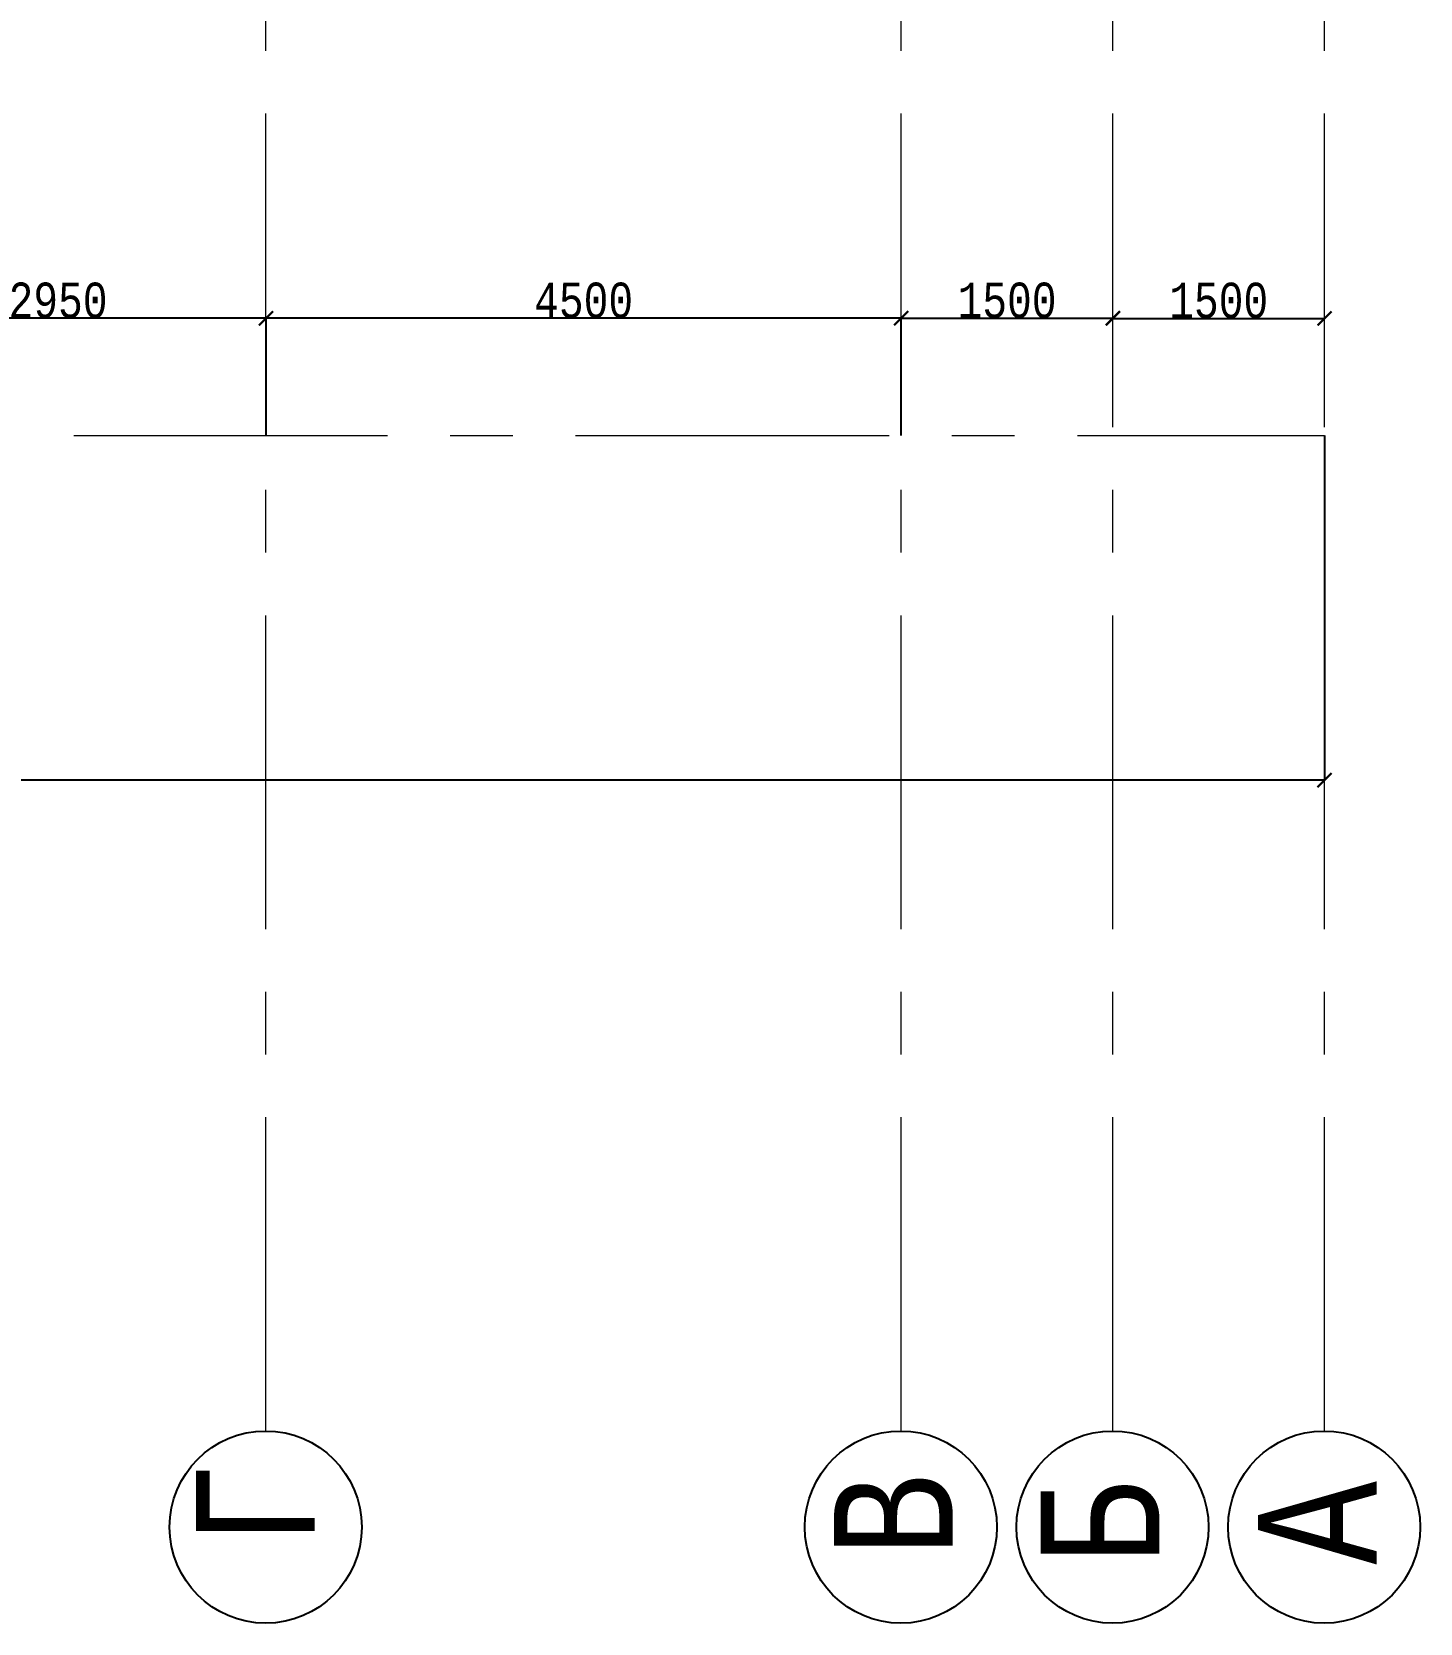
# Model space of a CAD drawing. Header units: millimetres. Extents: x -689206 to 4969298, y -1019800 to 703299.
# Drawn here: x -150911 to -141071, y -492930 to -481656 of the extents above; entities that cross this region are included whole.
import ezdxf

# ---------------------------------------------------------------- set-up
doc = ezdxf.new("R2010")
doc.units = ezdxf.units.MM
doc.linetypes.add('осеваяX2', pattern=[101.6, 63.5, -12.7, 12.7, -12.7])
doc.layers.add('РАЗМЕРЫ', color=7, linetype='Continuous', lineweight=9)
doc.layers.add('стены', color=7, linetype='Continuous', lineweight=20)
doc.layers.add('сетка', color=104, linetype='Continuous')
doc.styles.add('Аннотативный', font='isocteur.ttf', dxfattribs={"width": 0.7, "height": 250})
doc.dimstyles.new('Аннотативный', dxfattribs={"dimscale": 0, "dimtxt": 250, "dimasz": 100, "dimexe": 1.25, "dimexo": 0.625, "dimtad": 1, "dimdec": 0, "dimtxsty": 'Аннотативный', "dimblk": 'ARCHTICK', "dimcen": 2.5, "dimadec": 0, "dimazin": 0, "dimtfac": 1, "dimtdec": 0, "dimtmove": 0, "dimatfit": 3, "dimfxl": 1, "dimarcsym": 0})

# ---------------------------------------------------------------- blocks, each defined once
blk = doc.blocks.new('_ArchTick')
at = {"color": 0, "linetype": 'ByBlock', "const_width": 0.15}
blk.add_lwpolyline([(-0.5, -0.5), (0.5, 0.5)], dxfattribs=at)
blk = doc.blocks.new('*D3215')
at = {"layer": 'Defpoints', "color": 0, "lineweight": 30, "ltscale": 35, "transparency": 16777216}
for p in [(-152199, -483685), (-152199, -484516), (-149251, -484516)]:
    blk.add_point(p, dxfattribs=at)
at = {"layer": 'РАЗМЕРЫ', "color": 0, "lineweight": -2, "ltscale": 35, "transparency": 16777216}
for p, q in [((-152199, -484515), (-152199, -483683)), ((-149251, -483685), (-152199, -483685)), ((-149251, -484515), (-149251, -483683))]:
    blk.add_line(p, q, dxfattribs=at)
at = {"layer": 'РАЗМЕРЫ', "color": 0, "lineweight": -2, "ltscale": 35, "transparency": 16777216, "xscale": 100, "yscale": 100, "zscale": 100, "rotation": 180}
blk.add_blockref('_ArchTick', (-152199, -483685), dxfattribs=at)
at = {"layer": 'РАЗМЕРЫ', "color": 0, "lineweight": -2, "ltscale": 35, "transparency": 16777216, "xscale": 100, "yscale": 100, "zscale": 100}
blk.add_blockref('_ArchTick', (-149251, -483685), dxfattribs=at)
at = {"layer": 'РАЗМЕРЫ', "color": 0, "lineweight": 5, "ltscale": 35, "transparency": 16777216, "insert": (-150725, -483559), "char_height": 250, "attachment_point": 5, "style": 'Аннотативный'}
blk.add_mtext('2950', dxfattribs=at)
blk = doc.blocks.new('*D3220')
at = {"layer": 'Defpoints', "color": 0, "lineweight": 30, "ltscale": 35, "transparency": 16777216}
for p in [(-149251, -483685), (-149251, -484516), (-144749, -484516)]:
    blk.add_point(p, dxfattribs=at)
at = {"layer": 'РАЗМЕРЫ', "color": 0, "lineweight": -2, "ltscale": 35, "transparency": 16777216}
for p, q in [((-149251, -484515), (-149251, -483683)), ((-144749, -483685), (-149251, -483685)), ((-144749, -484515), (-144749, -483683))]:
    blk.add_line(p, q, dxfattribs=at)
at = {"layer": 'РАЗМЕРЫ', "color": 0, "lineweight": -2, "ltscale": 35, "transparency": 16777216, "xscale": 100, "yscale": 100, "zscale": 100, "rotation": 180}
blk.add_blockref('_ArchTick', (-149251, -483685), dxfattribs=at)
at = {"layer": 'РАЗМЕРЫ', "color": 0, "lineweight": -2, "ltscale": 35, "transparency": 16777216, "xscale": 100, "yscale": 100, "zscale": 100}
blk.add_blockref('_ArchTick', (-144749, -483685), dxfattribs=at)
at = {"layer": 'РАЗМЕРЫ', "color": 0, "lineweight": 5, "ltscale": 35, "transparency": 16777216, "insert": (-147000, -483559), "char_height": 250, "attachment_point": 5, "style": 'Аннотативный'}
blk.add_mtext('4500', dxfattribs=at)
blk = doc.blocks.new('*D3221')
at = {"layer": 'Defpoints', "color": 0, "lineweight": 30, "ltscale": 35, "transparency": 16777216}
for p in [(-144749, -483685), (-143249, -483685), (-143249, -483685)]:
    blk.add_point(p, dxfattribs=at)
at = {"layer": 'РАЗМЕРЫ', "color": 0, "lineweight": -2, "ltscale": 35, "transparency": 16777216}
for p, q in [((-144749, -483684), (-144749, -483683)), ((-144749, -483685), (-143249, -483685)), ((-143249, -483684), (-143249, -483683))]:
    blk.add_line(p, q, dxfattribs=at)
at = {"layer": 'РАЗМЕРЫ', "color": 0, "lineweight": -2, "ltscale": 35, "transparency": 16777216, "xscale": 100, "yscale": 100, "zscale": 100, "rotation": 180}
blk.add_blockref('_ArchTick', (-144749, -483685), dxfattribs=at)
at = {"layer": 'РАЗМЕРЫ', "color": 0, "lineweight": -2, "ltscale": 35, "transparency": 16777216, "xscale": 100, "yscale": 100, "zscale": 100}
blk.add_blockref('_ArchTick', (-143249, -483685), dxfattribs=at)
at = {"layer": 'РАЗМЕРЫ', "color": 0, "lineweight": 5, "ltscale": 35, "transparency": 16777216, "insert": (-143999, -483559), "char_height": 250, "attachment_point": 5, "style": 'Аннотативный'}
blk.add_mtext('1500', dxfattribs=at)
blk = doc.blocks.new('*D3222')
at = {"layer": 'Defpoints', "color": 0, "lineweight": 30, "ltscale": 35, "transparency": 16777216}
for p in [(-143249, -483686), (-141749, -483686), (-141749, -483686)]:
    blk.add_point(p, dxfattribs=at)
at = {"layer": 'РАЗМЕРЫ', "color": 0, "lineweight": -2, "ltscale": 35, "transparency": 16777216}
for p, q in [((-143249, -483686), (-143249, -483687)), ((-143249, -483686), (-141749, -483686)), ((-141749, -483686), (-141749, -483687))]:
    blk.add_line(p, q, dxfattribs=at)
at = {"layer": 'РАЗМЕРЫ', "color": 0, "lineweight": -2, "ltscale": 35, "transparency": 16777216, "xscale": 100, "yscale": 100, "zscale": 100, "rotation": 180}
blk.add_blockref('_ArchTick', (-143249, -483686), dxfattribs=at)
at = {"layer": 'РАЗМЕРЫ', "color": 0, "lineweight": -2, "ltscale": 35, "transparency": 16777216, "xscale": 100, "yscale": 100, "zscale": 100}
blk.add_blockref('_ArchTick', (-141749, -483686), dxfattribs=at)
at = {"layer": 'РАЗМЕРЫ', "color": 0, "lineweight": 5, "ltscale": 35, "transparency": 16777216, "insert": (-142499, -483560), "char_height": 250, "attachment_point": 5, "style": 'Аннотативный'}
blk.add_mtext('1500', dxfattribs=at)
blk = doc.blocks.new('*D3219')
at = {"layer": 'Defpoints', "color": 0, "lineweight": 13, "ltscale": 35, "transparency": 16777216}
for p in [(-179453, -484516), (-141749, -484516), (-179453, -486958)]:
    blk.add_point(p, dxfattribs=at)
at = {"layer": 'РАЗМЕРЫ', "color": 0, "lineweight": -2, "ltscale": 35, "transparency": 16777216}
for p, q in [((-179453, -484516), (-179453, -486960)), ((-141749, -484516), (-141749, -486960)), ((-141749, -486958), (-179453, -486958))]:
    blk.add_line(p, q, dxfattribs=at)
at = {"layer": 'РАЗМЕРЫ', "color": 0, "lineweight": -2, "ltscale": 35, "transparency": 16777216, "xscale": 100, "yscale": 100, "zscale": 100, "rotation": 180}
blk.add_blockref('_ArchTick', (-179453, -486958), dxfattribs=at)
at = {"layer": 'РАЗМЕРЫ', "color": 0, "lineweight": -2, "ltscale": 35, "transparency": 16777216, "xscale": 100, "yscale": 100, "zscale": 100}
blk.add_blockref('_ArchTick', (-141749, -486958), dxfattribs=at)
at = {"layer": 'РАЗМЕРЫ', "color": 0, "lineweight": 5, "ltscale": 35, "transparency": 16777216, "insert": (-160601, -486833), "char_height": 250, "attachment_point": 5, "style": 'Аннотативный'}
blk.add_mtext('37700', dxfattribs=at)

msp = doc.modelspace()

# ---------------------------------------------------------------- linework, layer by layer
at = {"layer": 'сетка', "color": 0}
for centre in [(-149253.6, -492249), (-144751.6, -492249), (-143251.6, -492249), (-141751.6, -492249)]:
    msp.add_circle(centre, 680.7, dxfattribs=at)
at = {"layer": 'стены', "linetype": 'осеваяX2', "lineweight": 5, "ltscale": 35}
for p, q in [((-149251.4, -491568.3), (-149251.4, -424515.6)), ((-144749.4, -491568.3), (-144749.4, -424515.6)), ((-143249.4, -491568.3), (-143249.4, -424515.6)), ((-141749.4, -491568.3), (-141749.4, -424515.6)), ((-182616.8, -484515.6), (-141749.4, -484515.6))]:
    msp.add_line(p, q, dxfattribs=at)

# ---------------------------------------------------------------- texts
at = {"layer": 'РАЗМЕРЫ', "lineweight": 5, "ltscale": 35, "char_height": 841.3, "width": 7009.377, "attachment_point": 1, "rotation": 90, "style": 'Аннотативный'}
for s, insert in [('Г', (-149748, -492384.7)), ('В', (-145225.7, -492458.9)), ('Б', (-143761.1, -492514)), ('А', (-142221.1, -492514))]:
    msp.add_mtext(s, dxfattribs=dict(at, insert=insert))

# ---------------------------------------------------------------- dimensions: what is measured, and where the dimension line sits
at = {"layer": 'РАЗМЕРЫ', "lineweight": 5, "ltscale": 35}
for base, p1, p2, text, picture, middle in [((-152199.4, -483684.5), (-149251.4, -484515.6), (-152199.4, -484515.6), '2950', '*D3215', (-150725.4, -483558.9)), ((-149251.4, -483684.5), (-144749.4, -484515.6), (-149251.4, -484515.6), '4500', '*D3220', (-147000.4, -483558.9)), ((-179452.7, -486958.3), (-141749.4, -484515.6), (-179452.7, -484515.6), '37700', '*D3219', (-160601.1, -486832.7))]:
    dim = msp.add_linear_dim(base=base, p1=p1, p2=p2, angle=180, text=text, dimstyle='Аннотативный', dxfattribs=at)
    dim.commit()
    dim.dimension.update_dxf_attribs({"geometry": picture, "text_midpoint": middle})
for base, p1, p2, picture, middle in [((-143249.4, -483684.5), (-144749.4, -483684.5), (-143249.4, -483684.5), '*D3221', (-143999.4, -483558.9)), ((-141749.4, -483685.8), (-143249.4, -483685.8), (-141749.4, -483685.8), '*D3222', (-142499.4, -483560.2))]:
    dim = msp.add_linear_dim(base=base, p1=p1, p2=p2, angle=180, dimstyle='Аннотативный', dxfattribs=at)
    dim.commit()
    dim.dimension.update_dxf_attribs({"geometry": picture, "text_midpoint": middle})

doc.saveas('drawing.dxf')
